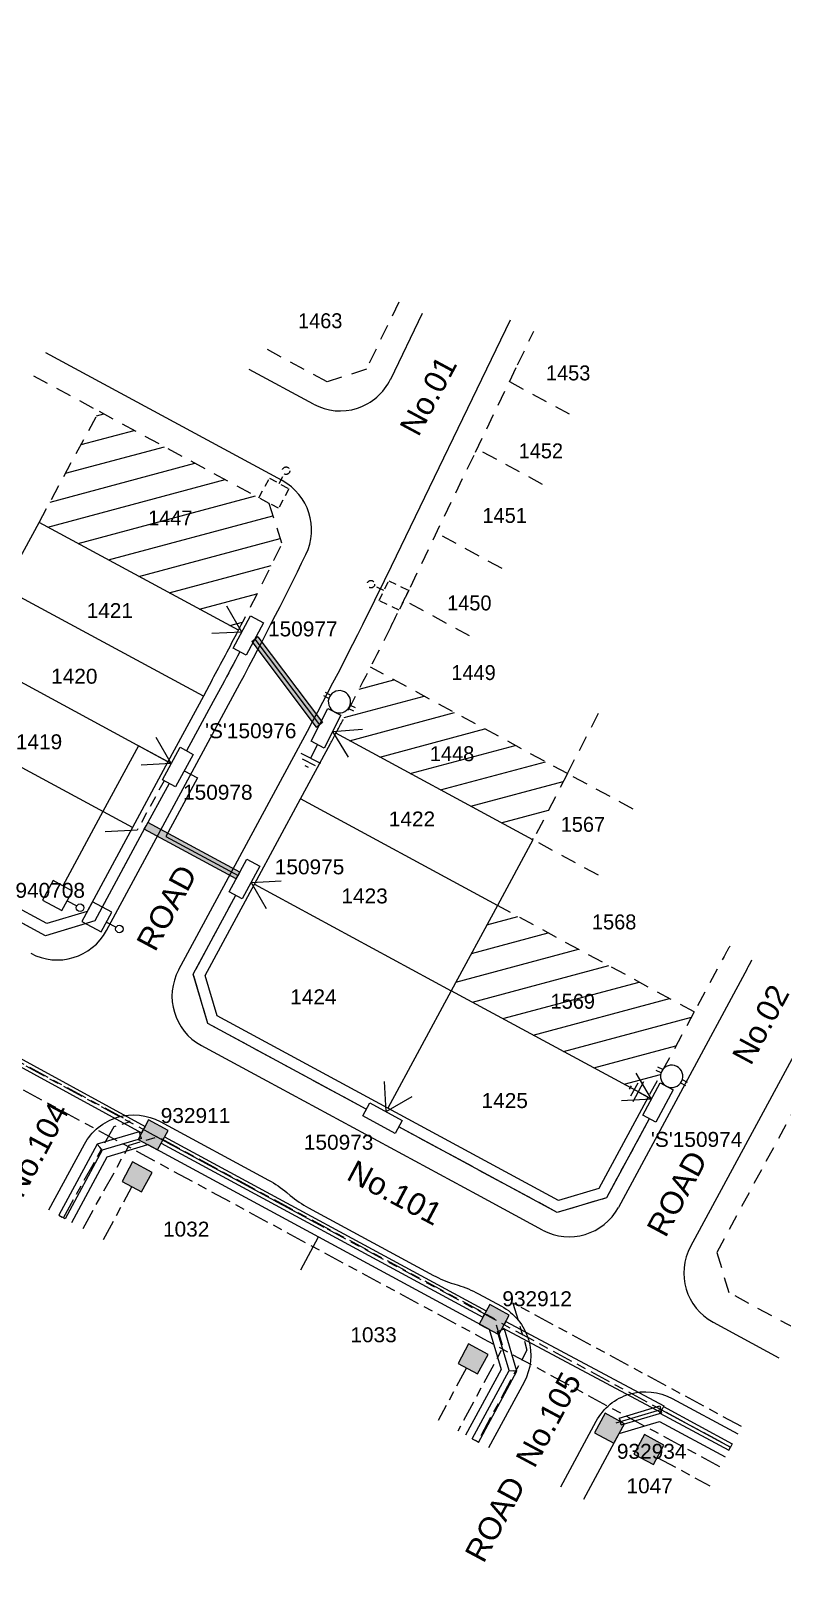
# Model space of a CAD drawing. Header units: metres. Extents: x 309176 to 309764, y 6267215 to 6267539.
# Drawn here: x 309467.1 to 309567.9, y 6267215.5 to 6267421.3 of the extents above; entities that cross this region are included whole.
import ezdxf
from ezdxf.enums import TextEntityAlignment as Align

# ---------------------------------------------------------------- set-up
doc = ezdxf.new("R2010")
doc.units = ezdxf.units.M
doc.header["$LTSCALE"] = 0.7
for name, pattern in [('Cable Exist OH', [1, 1, 0]), ('Cable Exist UG', [8.2, 4, -1.2, 1.8, -1.2]), ('Dash', [5, 3, -2]), ('IE Trench LV', [6.5, 5, -1.5])]:
    doc.linetypes.add(name, pattern=pattern)
doc.layers.get('0').update_dxf_attribs({"color": 6})
for name, color, linetype in [('_User Miscellaneous1', 3, 'Continuous'), ('_User Miscellaneous11', 7, 'Continuous'), ('_User Miscellaneous4', 7, 'Continuous'), ('_User Miscellaneous6', 7, 'Continuous'), ('_User Miscellaneous7', 150, 'Continuous'), ('_User Miscellaneous8', 7, 'Continuous'), ('_User Miscellaneous9', 8, 'Continuous'), ('_User_HV_Exist', 7, 'Continuous'), ('_User_LV_Exist', 7, 'Continuous'), ('_User_SL_Exist', 7, 'Continuous'), ('Cadastre Developer_SP_NEW', 4, 'Continuous'), ('Cadastre Roads_SP_NEW', 8, 'Continuous'), ('Duct_SP_NEW', 2, 'Continuous'), ('Equip_LV_NEW', 5, 'Continuous'), ('Mains_LV_NEW_R6', 2, 'Continuous'), ('Mains_LV_NEW_T84', 2, 'Continuous'), ('Services_SP_NEW_UG', 2, 'Continuous'), ('SupportsUG_SP_LV_NEW', 2, 'Continuous'), ('SupportsUG_SP_LV_SL_EXT', 7, 'Continuous'), ('SupportsUG_SP_LV_SL_NEW', 2, 'Continuous'), ('Trench_SP_NEW', 2, 'Continuous'), ('UG_Details_SP_MISC', 7, 'Continuous')]:
    doc.layers.add(name, color=color, linetype=linetype)
for name, color, linetype, lineweight in [('_User Miscellaneous5', 7, 'Continuous', 35), ('Cadastre Developer_SP_EXT', 9, 'Continuous', 5), ('Cadastre Roads_SP_EXT', 9, 'Continuous', 5)]:
    doc.layers.add(name, color=color, linetype=linetype, lineweight=lineweight)
doc.layers.add('_User Notes', color=7, linetype='Continuous', plot=False)
doc.styles.add('ARIAL', font='arial.ttf', dxfattribs={"height": 2})
doc.styles.add('ARIAL 3.0', font='arial.ttf', dxfattribs={"height": 3})
doc.styles.add('COLUMN_LABEL', font='arial.ttf')
doc.styles.add('Dot', font='dotfont.shx', dxfattribs={"height": 2})
doc.styles.add('POLE_LABEL', font='arial.ttf')
doc.styles.add('SL_LABEL', font='arial.ttf')
doc.styles.get("Standard").update_dxf_attribs({"font": 'arial.ttf'})
doc.styles.add('style1', font='iso3098b.shx')
doc.linetypes.add('Cable New UG', pattern='A,8,-1,["x",style1,S=3.5,R=0,X=0.35,Y=-1],-3.5', length=12.5)
doc.linetypes.add('Cable Z', pattern='A,8,-1,["Z",Standard,S=2.5,R=0,X=0.35,Y=-1.25],-3.5', length=12.5)
doc.linetypes.add('IE Trench HV', pattern='A,8,-2,["/",style1,S=2.5,R=0,X=0.1,Y=-1],-4.5', length=14.5)
pattern_1 = [(15, (5645.2707, -7811.4213), (-0.8217504682, 3.0668144985), [])]

# ---------------------------------------------------------------- blocks, each defined once
blk = doc.blocks.new('A$C1B2C29DD')
at = {"layer": 'Services_SP_NEW_UG', "color": 2, "flags": 128}
for points in [[(0, 0), (-2.1, 3.44)], [(0, 0), (2.1, 3.44)]]:
    blk.add_lwpolyline(points, dxfattribs=at)
blk = doc.blocks.new('*U37')
at = {"layer": 'Services_SP_NEW_UG', "color": 2, "flags": 128}
blk.add_lwpolyline([(-10, -0.74), (-12.24, 2.95)], dxfattribs=at)
at = {"layer": 'Services_SP_NEW_UG', "color": 2, "linetype": 'Dash', "ltscale": 0.7, "flags": 128}
blk.add_lwpolyline([(-2.47, -0.75), (-10, -0.74)], dxfattribs=at)
blk = doc.blocks.new('*U38')
at = {"layer": 'Services_SP_NEW_UG', "color": 2, "flags": 128}
for points in [[(0, 0), (-2.18, 3.39)], [(0, 0), (2.02, 3.49)]]:
    blk.add_lwpolyline(points, dxfattribs=at)
blk = doc.blocks.new('*U43')
at = {"layer": '_User Miscellaneous8', "color": 2}
blk.add_line((0, 0), (0, 1.45), dxfattribs=at)
blk.add_circle((0, 1.95), 0.5, dxfattribs=at)
for tag, p, flags in [('Z', (0, 0), 1), ('OPERATED_BY', (0, -9.61), 9)]:
    blk.add_attdef(tag, p, '', height=0.2, dxfattribs=dict(flags=flags))
at = {"style": 'SL_LABEL', "flags": 9}
blk.add_attdef('STREET_CODE', text='', height=0.2, dxfattribs=at).set_placement((0, -0.2), align=Align.MIDDLE_LEFT)
at = {"flags": 9}
for tag, p in [('CONSTRUCTED_VOLTAGE', (0, -0.4)), ('CONTROL_TYPE', (0, -0.6)), ('OPERATING_VOLTAGE', (0, -1.4)), ('ORIENTATION', (0, -1.6)), ('OWNED_BY', (0, -1.8)), ('STATE', (0, -2)), ('LANTERN_PURPOSE', (0, -0.8)), ('LANTERN_TYPE', (0, -1)), ('NO_PHASES', (0, -1.2)), ('CEXIST', (0, -2.4)), ('CNEW', (0, -2.6)), ('CNUMBER', (0, -2.8)), ('CREMOVE', (0, -3)), ('CREPLACE', (0, -3.2)), ('USAGE', (0, -2.2)), ('LKINGHEIGHT', (0, -3.4)), ('LBRACKET', (0, -3.6)), ('LBRACKETVOCAB', (0, -3.8)), ('LCATEGORY', (0, -4)), ('LCHARGE1', (0, -4.2)), ('LCHARGE1PERCENT', (0, -4.4)), ('LCHARGE2', (0, -4.6)), ('LCHARGE2PERCENT', (0, -4.8)), ('LCHARGE3', (0, -5)), ('LCHARGE3PERCENT', (0, -5.2)), ('LEXIST', (0, -5.4)), ('LLAMP', (0, -5.6)), ('LLAMPVOCAB', (0, -5.8)), ('LMAST', (0, -6)), ('LMASTVOCAB', (0, -6.2)), ('LNEW', (0, -6.4)), ('LANTNUMBER', (0, -6.6)), ('LOUTREACH', (0, -7)), ('LOUTREACHVOCAB', (0, -7.2)), ('LRATECODE', (0, -7.4)), ('LREMOVE', (0, -7.6)), ('LREPLACE', (0, -7.8)), ('LTYPE', (0, -8)), ('LTYPEVOCAB', (0, -8.2)), ('SUBURB', (0, -8.6)), ('STREETNAME', (0, -8.8)), ('LEGEND', (0, -8.4)), ('LOCATION', (0, -9)), ('NOTES', (0, -9.2)), ('MAINTAINED_BY', (0, -9.86))]:
    blk.add_attdef(tag, text='', height=0.2, dxfattribs=at).set_placement(p, align=Align.MIDDLE_LEFT)
at = {"layer": '_User Notes', "style": 'SL_LABEL', "flags": 8}
blk.add_attdef('ASSET_NUM', text='', height=2.5, dxfattribs=at).set_placement((2, 2), align=Align.MIDDLE_LEFT)
at = {"layer": '_User Notes', "flags": 8}
blk.add_attdef('LNUMBER', text='', height=2.5, dxfattribs=at).set_placement((1.2, -2.8), align=Align.MIDDLE_LEFT)
blk = doc.blocks.new('*U50')
at = {"layer": '_User Miscellaneous7'}
blk.add_hatch(color=256, dxfattribs=at).paths.add_polyline_path([(-7.45, 0.71), (-7.45, -2.26), (-4.48, -2.26), (-4.48, 0.71)])
at = {"layer": '_User Miscellaneous8'}
blk.add_hatch(color=256, dxfattribs=at).paths.add_polyline_path([(-1.49, 1.48), (-1.49, -1.49), (1.48, -1.49), (1.48, 1.48)])
at = {"layer": '_User Miscellaneous7'}
blk.add_lwpolyline([(-7.45, -2.26), (-4.48, -2.26), (-4.48, 0.71), (-7.45, 0.71)], close=True, dxfattribs=at)
at = {"layer": '_User Miscellaneous8'}
blk.add_lwpolyline([(-1.49, -1.49), (1.48, -1.49), (1.48, 1.48), (-1.49, 1.48)], close=True, dxfattribs=at)
at = {"flags": 9}
for tag, style, p in [('STRUCTURE_PLANT_NUMBER', 'POLE_LABEL', (1.81, 0.03)), ('STREET_CODE', 'COLUMN_LABEL', (1.81, -0.2))]:
    blk.add_attdef(tag, text='', height=0.2, dxfattribs=dict(at, style=style)).set_placement(p, align=Align.MIDDLE_LEFT)
for tag, p in [('COLUMN_TYPE', (1.81, -0.4)), ('OWNED_BY', (1.81, -0.6)), ('STATE', (1.81, -0.8)), ('USAGE', (1.81, -1)), ('STREETNAME', (1.81, -1.6)), ('SUBURB', (1.81, -1.8)), ('LEGEND', (1.81, -1.2)), ('LOCATION', (1.81, -1.4)), ('NOTES', (1.81, -2))]:
    blk.add_attdef(tag, text='', height=0.2, dxfattribs=at).set_placement(p, align=Align.MIDDLE_LEFT)
at = {"flags": 1}
blk.add_attdef('Z', (1.81, -2.35), '', height=0.2, dxfattribs=at)
at = {"layer": '_User Miscellaneous6', "style": 'ARIAL', "flags": 8}
blk.add_attdef('ASSET_NUM', text='', height=2, dxfattribs=at).set_placement((2, 2), align=Align.MIDDLE_LEFT)
blk = doc.blocks.new('COLUMN_EXT')
at = {"layer": '_User Miscellaneous7'}
blk.add_hatch(color=256, dxfattribs=at).paths.add_polyline_path([(-4.52, 1.48), (-7.49, 1.48), (-7.49, -1.49), (-4.52, -1.49)])
at = {"layer": '_User Miscellaneous8'}
blk.add_hatch(color=256, dxfattribs=at).paths.add_polyline_path([(1.48, 1.48), (-1.49, 1.48), (-1.49, -1.49), (1.48, -1.49)])
at = {"layer": '_User Miscellaneous7'}
blk.add_lwpolyline([(-7.49, -1.49), (-4.52, -1.49), (-4.52, 1.48), (-7.49, 1.48)], close=True, dxfattribs=at)
at = {"layer": '_User Miscellaneous8'}
blk.add_lwpolyline([(-1.49, -1.49), (1.48, -1.49), (1.48, 1.48), (-1.49, 1.48)], close=True, dxfattribs=at)
at = {"flags": 9}
for tag, style, p in [('STRUCTURE_PLANT_NUMBER', 'POLE_LABEL', (1.81, 0.03)), ('STREET_CODE', 'COLUMN_LABEL', (1.81, -0.2))]:
    blk.add_attdef(tag, text='', height=0.2, dxfattribs=dict(at, style=style)).set_placement(p, align=Align.MIDDLE_LEFT)
for tag, p in [('COLUMN_TYPE', (1.81, -0.4)), ('OWNED_BY', (1.81, -0.6)), ('STATE', (1.81, -0.8)), ('USAGE', (1.81, -1)), ('STREETNAME', (1.81, -1.6)), ('SUBURB', (1.81, -1.8)), ('LEGEND', (1.81, -1.2)), ('LOCATION', (1.81, -1.4)), ('NOTES', (1.81, -2))]:
    blk.add_attdef(tag, text='', height=0.2, dxfattribs=at).set_placement(p, align=Align.MIDDLE_LEFT)
at = {"flags": 1}
blk.add_attdef('Z', (1.81, -2.35), '', height=0.2, dxfattribs=at)
at = {"layer": '_User Miscellaneous6', "style": 'ARIAL', "flags": 8}
blk.add_attdef('ASSET_NUM', text='', height=2, dxfattribs=at).set_placement((2, 2), align=Align.MIDDLE_LEFT)
blk = doc.blocks.new('*U31')
at = {"layer": 'Services_SP_NEW_UG', "color": 2, "flags": 128}
for points in [[(0, 0), (-2.21, 3.37)], [(0, 0), (1.98, 3.51)]]:
    blk.add_lwpolyline(points, dxfattribs=at)
blk = doc.blocks.new('A$C4FBE3B10')
at = {"layer": '_User Miscellaneous1', "color": 6, "linetype": 'Dash', "ltscale": 0.5, "flags": 128}
blk.add_lwpolyline([(0, 2.97), (0, 4.42)], dxfattribs=at)
at = {"layer": '_User Miscellaneous1', "color": 6, "linetype": 'Dash', "ltscale": 0.5}
blk.add_lwpolyline([(-1.48, 2.97), (1.48, 2.97), (1.48, 0), (-1.48, 0)], close=True, dxfattribs=at)
blk.add_circle((0, 4.92), 0.5, dxfattribs=at)
blk = doc.blocks.new('*U42')
at = {"layer": '_User Miscellaneous1', "color": 6, "linetype": 'Dash', "ltscale": 0.5}
blk.add_lwpolyline([(3.03, 1.36), (2.91, -1.61), (-0.06, -1.48), (0.06, 1.48)], close=True, dxfattribs=at)
at = {"layer": '_User Miscellaneous1', "color": 6, "linetype": 'Dash', "ltscale": 0.5, "flags": 128}
blk.add_lwpolyline([(2.97, -0.12), (4.42, -0.18)], dxfattribs=at)
at = {"layer": '_User Miscellaneous1', "color": 6, "linetype": 'Dash', "ltscale": 0.5}
blk.add_circle((4.92, -0.2), 0.5, dxfattribs=at)
blk = doc.blocks.new('Earth')
for p, q in [((0, -2.04), (0, 0)), ((-1.5, -2.04), (1.5, -2.04)), ((-1, -2.64), (1, -2.64)), ((-0.25, -3.24), (0.25, -3.24))]:
    blk.add_line(p, q)
blk = doc.blocks.new('*U46')
for tag, p, flags in [('OPERATING_VOLTAGE', (1.08, -1.64), 9), ('NO_PHASES', (1.07, -1.92), 9), ('CONSTRUCTED_VOLTAGE', (1.07, -2.19), 9), ('OPERATED_BY', (1.05, -2.9), 9), ('STATE', (1.05, -4.13), 9), ('ORIENTATION', (1.06, -3.43), 9), ('OWNED_BY', (1.06, -3.19), 9), ('ACTUAL_STATUS', (1.09, -2.43), 9), ('USAGE', (1.07, -3.68), 9), ('NOTES', (1.07, -3.88), 1), ('MAINTAINED_BY', (1.07, -2.66), 9), ('SWITCH_TYPE', (1.05, -4.38), 9), ('Z', (1.06, -4.88), 9), ('LEGEND', (1.06, -4.64), 9)]:
    blk.add_attdef(tag, p, '', height=0.2, dxfattribs=dict(flags=flags))
blk.add_wipeout([(-29.36, -75.59), (-29.45, -75.43), (-29.57, -75.28), (-29.7, -75.14), (-29.84, -75.03), (-30.01, -74.93), (-30.18, -74.85), (-30.36, -74.8), (-30.54, -74.77), (-30.73, -74.76), (-30.92, -74.77), (-31.1, -74.81), (-31.28, -74.87), (-31.44, -74.96), (-31.6, -75.06), (-31.74, -75.18), (-31.87, -75.32), (-31.98, -75.48), (-32.06, -75.64), (-32.13, -75.82), (-32.17, -76), (-32.19, -76.19), (-32.19, -76.38), (-32.16, -76.56), (-32.11, -76.74), (-32.04, -76.92), (-31.94, -77.08), (-31.83, -77.23), (-31.7, -77.36), (-31.55, -77.48), (-31.39, -77.58), (-31.22, -77.65), (-31.04, -77.71), (-30.85, -77.74), (-30.67, -77.75), (-30.48, -77.73), (-30.3, -77.69), (-30.12, -77.63), (-29.95, -77.55), (-29.79, -77.44), (-29.65, -77.32), (-29.53, -77.18), (-29.42, -77.03), (-29.33, -76.86), (-29.27, -76.68), (-29.22, -76.5), (-29.2, -76.31), (-29.21, -76.13), (-29.24, -75.94), (-29.29, -75.76)])
for p, q in [((-32.14, -75.85), (-32.81, -75.54)), ((-31.93, -75.4), (-32.6, -75.09)), ((-29.47, -77.1), (-28.79, -77.42)), ((-29.26, -76.65), (-28.58, -76.96))]:
    blk.add_line(p, q)
blk.add_lwpolyline([(-31.33, -77.61, 1), (-30.07, -74.9, 1)], format="xyb", close=True)
blk = doc.blocks.new('*U26')
at = {"lineweight": -3}
blk.add_lwpolyline([(-2.48, 2.49), (2.47, 2.49), (2.47, 0.51), (-2.48, 0.51)], close=True, dxfattribs=at)
for tag, flags, p in [('STREET_CODE', 9, (1.5, 3.5)), ('OWNED_BY', 9, (1.5, 3.3)), ('OPERATED_BY', 9, (1.5, 3.1)), ('STATE', 9, (1.5, 2.7)), ('SUPPORT_TYPE', 9, (1.5, 2.5)), ('MAINTAINED_BY', 9, (1.5, 2.9)), ('USAGE', 9, (1.5, 2.3)), ('LEGEND', 9, (1.5, 2.1)), ('SUBURB', 9, (1.5, 1.7)), ('STREETNAME', 9, (1.5, 1.5)), ('Z', 1, (1.5, 0.9)), ('PARENT', 9, (1.5, 1.9)), ('LOCATION', 9, (1.5, 1.3)), ('NOTES', 9, (1.5, 1.1))]:
    blk.add_attdef(tag, text='', height=0.2, dxfattribs=dict(flags=flags)).set_placement(p, align=Align.MIDDLE_LEFT)
at = {"layer": '_User Miscellaneous4', "style": 'ARIAL', "flags": 8}
blk.add_attdef('ASSET_NUM', text='', height=2, dxfattribs=at).set_placement((2, 5.5), align=Align.MIDDLE_LEFT)
blk = doc.blocks.new('*U49')
at = {"lineweight": -3}
blk.add_lwpolyline([(-2.53, 2.43), (2.41, 2.55), (2.46, 0.57), (-2.49, 0.45)], close=True, dxfattribs=at)
for tag, flags, p in [('STREET_CODE', 9, (1.5, 3.5)), ('OWNED_BY', 9, (1.5, 3.3)), ('OPERATED_BY', 9, (1.5, 3.1)), ('STATE', 9, (1.5, 2.7)), ('SUPPORT_TYPE', 9, (1.5, 2.5)), ('MAINTAINED_BY', 9, (1.5, 2.9)), ('USAGE', 9, (1.5, 2.3)), ('LEGEND', 9, (1.5, 2.1)), ('SUBURB', 9, (1.5, 1.7)), ('STREETNAME', 9, (1.5, 1.5)), ('Z', 1, (1.5, 0.9)), ('PARENT', 9, (1.5, 1.9)), ('LOCATION', 9, (1.5, 1.3)), ('NOTES', 9, (1.5, 1.1))]:
    blk.add_attdef(tag, text='', height=0.2, dxfattribs=dict(flags=flags)).set_placement(p, align=Align.MIDDLE_LEFT)
at = {"layer": '_User Miscellaneous4', "style": 'ARIAL', "flags": 8}
blk.add_attdef('ASSET_NUM', text='', height=2, dxfattribs=at).set_placement((2, 5.5), align=Align.MIDDLE_LEFT)
blk = doc.blocks.new('*U27')
at = {"layer": '_User Miscellaneous7', "lineweight": -3}
blk.add_lwpolyline([(0, -3.03), (0, -1.58)], dxfattribs=at)
blk.add_lwpolyline([(-1.49, -6), (1.49, -6), (1.49, -3.03), (-1.49, -3.03)], close=True, dxfattribs=at)
blk.add_circle((0, -1.08), 0.5, dxfattribs=at)
at = {"layer": '_User Miscellaneous8', "color": 2, "lineweight": -3}
blk.add_lwpolyline([(-1.49, 0), (1.49, 0), (1.49, 2.97), (-1.49, 2.97)], close=True, dxfattribs=at)
at = {"style": 'POLE_LABEL', "flags": 9}
blk.add_attdef('STRUCTURE_PLANT_NUMBER', text='', height=0.2, dxfattribs=at).set_placement((1.64, 1.73), align=Align.MIDDLE_LEFT)
for tag, flags, p in [('STREET_CODE', 9, (1.64, 1.49)), ('OWNED_BY', 9, (1.64, 1.09)), ('OPERATED_BY', 9, (1.64, 0.89)), ('STATE', 9, (1.64, 0.49)), ('COLUMN_TYPE', 9, (1.64, 1.29)), ('MAINTAINED_BY', 9, (1.64, 0.69)), ('USAGE', 9, (1.64, 0.29)), ('LEGEND', 9, (1.64, 0.09)), ('SUBURB', 9, (1.64, -0.31)), ('STREETNAME', 9, (1.64, -0.51)), ('Z', 1, (1.64, -1.31)), ('PARENT', 9, (1.64, -0.11)), ('LOCATION', 9, (1.64, -0.71)), ('NOTES', 9, (1.64, -0.91)), ('LABEL_ALIGNMENT', 9, (1.64, -1.11))]:
    blk.add_attdef(tag, text='', height=0.2, dxfattribs=dict(flags=flags)).set_placement(p, align=Align.MIDDLE_LEFT)
at = {"layer": '_User Miscellaneous5', "style": 'ARIAL', "flags": 8}
blk.add_attdef('ASSET_NUM', text='', height=2, dxfattribs=at).set_placement((2, 3.49), align=Align.MIDDLE_LEFT)
blk = doc.blocks.new('*U48')
at = {"lineweight": -3}
blk.add_lwpolyline([(-2.48, 2.49), (2.47, 2.49), (2.47, 0.51), (-2.48, 0.51)], close=True, dxfattribs=at)
for tag, flags, p in [('STREET_CODE', 9, (1.5, 3.5)), ('OWNED_BY', 9, (1.5, 3.3)), ('OPERATED_BY', 9, (1.5, 3.1)), ('STATE', 9, (1.5, 2.7)), ('SUPPORT_TYPE', 9, (1.5, 2.5)), ('MAINTAINED_BY', 9, (1.5, 2.9)), ('USAGE', 9, (1.5, 2.3)), ('LEGEND', 9, (1.5, 2.1)), ('SUBURB', 9, (1.5, 1.7)), ('STREETNAME', 9, (1.5, 1.5)), ('Z', 1, (1.5, 0.9)), ('PARENT', 9, (1.5, 1.9)), ('LOCATION', 9, (1.5, 1.3)), ('NOTES', 9, (1.5, 1.1))]:
    blk.add_attdef(tag, text='', height=0.2, dxfattribs=dict(flags=flags)).set_placement(p, align=Align.MIDDLE_LEFT)
at = {"layer": '_User Miscellaneous4', "style": 'ARIAL', "flags": 8}
blk.add_attdef('ASSET_NUM', text='', height=2, dxfattribs=at).set_placement((2, 5.5), align=Align.MIDDLE_LEFT)

msp = doc.modelspace()

# ---------------------------------------------------------------- hatches: boundary and pattern name
at = {"layer": '_User Miscellaneous11'}
h = msp.add_hatch(dxfattribs=at)
h.set_pattern_fill('ANSI31', color=3, angle=330)
h.set_pattern_definition(pattern_1)
h.paths.add_polyline_path([(309468.21, 6267355.44), (309494.95, 6267340.99), (309500.78, 6267352.53), (309499, 6267358.03), (309476.26, 6267370.32)])
h.paths.add_polyline_path([(309482.76, 6267354.68), (309488.86, 6267354.68), (309488.86, 6267357.38), (309482.76, 6267357.38)], flags=24)
h = msp.add_hatch(color=256, dxfattribs=at)
h.dxf.hatch_style = 1
h.paths.add_polyline_path([(309497.56, 6267340.12), (309496.73, 6267339.49), (309505.39, 6267328.01), (309506.22, 6267328.64)])
h = msp.add_hatch(dxfattribs=at)
h.set_pattern_fill('ANSI31', color=3, angle=330)
h.set_pattern_definition(pattern_1)
h.paths.add_polyline_path([(309508.02, 6267327.19), (309512.66, 6267336.05), (309521.46, 6267331.3), (309539.05, 6267321.79), (309534.42, 6267312.93)])
h.paths.add_polyline_path([(309520.56, 6267323.11), (309526.62, 6267323.11), (309526.62, 6267325.81), (309520.56, 6267325.81)], flags=24)
h = msp.add_hatch(color=256, dxfattribs=at)
h.dxf.hatch_style = 1
h.paths.add_polyline_path([(309494.65, 6267307.68), (309495.14, 6267308.6), (309482.82, 6267315.26), (309482.32, 6267314.34)])
h = msp.add_hatch(dxfattribs=at)
h.set_pattern_fill('ANSI31', color=3, angle=330)
h.set_pattern_definition(pattern_1)
h.paths.add_polyline_path([(309549.88, 6267278.44), (309556.06, 6267289.87), (309529.66, 6267304.13), (309523.48, 6267292.7)])
h.paths.add_polyline_path([(309536.72, 6267289.94), (309542.82, 6267289.94), (309542.82, 6267292.64), (309536.72, 6267292.64)], flags=24)

# ---------------------------------------------------------------- linework, layer by layer
at = {"layer": '_User Miscellaneous9', "linetype": 'Dash'}
for p, q in [((309516.45, 6267384.96), (309512.1, 6267375.96)), ((309532.37, 6267376.55), (309534.55, 6267381.05)), ((309506.84, 6267374.26), (309498.04, 6267379.01)), ((309512.1, 6267375.96), (309506.84, 6267374.26)), ((309526.71, 6267364.83), (309532.37, 6267376.55)), ((309467.46, 6267375.08), (309476.26, 6267370.32)), ((309531.28, 6267374.3), (309540.08, 6267369.54)), ((309468.21, 6267355.44), (309476.26, 6267370.32)), ((309476.26, 6267370.32), (309499, 6267358.03)), ((309535.73, 6267360.53), (309526.93, 6267365.28)), ((309521.05, 6267353.11), (309526.71, 6267364.83)), ((309499, 6267358.03), (309500.78, 6267352.53)), ((309518, 6267346.78), (309521.05, 6267353.11)), ((309530.29, 6267349.26), (309521.49, 6267354.02)), ((309525.93, 6267340.25), (309517.13, 6267345)), ((309539.05, 6267321.79), (309512.66, 6267336.05)), ((309539.05, 6267321.79), (309543.64, 6267330.68)), ((309547.85, 6267317.04), (309539.05, 6267321.79)), ((309543.21, 6267308.18), (309534.41, 6267312.93)), ((309556.06, 6267289.87), (309529.66, 6267304.13)), ((309556.06, 6267289.87), (309549.88, 6267278.44)), ((309565.71, 6267269.88), (309571.38, 6267280.36)), ((309559.12, 6267257.67), (309565.71, 6267269.88)), ((309560.73, 6267252.25), (309559.12, 6267257.67)), ((309569.53, 6267247.5), (309560.73, 6267252.25))]:
    msp.add_line(p, q, dxfattribs=at)
at = {"layer": '_User Miscellaneous9', "linetype": 'Dash', "flags": 128}
for points in [[(309508.02, 6267327.19, 0.001448), (309509.43, 6267329.84, 0.006276), (309515.37, 6267341.41)], [(309560.81, 6267298.67, -0.000681), (309560.06, 6267297.29), (309556.06, 6267289.87)]]:
    msp.add_lwpolyline(points, format="xyb", dxfattribs=at)
msp.add_lwpolyline([(309539.05, 6267321.79), (309535.84, 6267315.57), (309534.42, 6267312.93)], dxfattribs=at)
at = {"layer": '_User Miscellaneous9', "flags": 128}
for points in [[(309469.54, 6267263.34), (309474.29, 6267272.13, -0.414215), (309484.46, 6267275.17), (309498.99, 6267267.32)], [(309498.99, 6267267.32, -0.049389), (309501.44, 6267265.66), (309501.9, 6267265.28, 0.049389), (309504.35, 6267263.62), (309521.09, 6267254.58, 0.049389), (309523.81, 6267253.44), (309524.39, 6267253.26, -0.049389), (309527.11, 6267252.12)], [(309527.11, 6267252.12), (309530.21, 6267250.45, -0.414214), (309533.24, 6267240.28), (309528.49, 6267231.49)], [(309538.17, 6267226.26), (309542.92, 6267235.05, -0.414214), (309553.08, 6267238.09), (309561.88, 6267233.33)]]:
    msp.add_lwpolyline(points, format="xyb", dxfattribs=at)
msp.add_lwpolyline([(309558.59, 6267248.3), (309567.39, 6267243.54)], dxfattribs=at)
at = {"layer": '_User Miscellaneous9', "linetype": 'Dash'}
for radius, start, end in [(500, 332.4761, 333.9577), (518, 333.561, 334.2226)]:
    msp.add_arc((309051.54, 6267572.05), radius, start, end, dxfattribs=at)
at = {"layer": '_User_LV_Exist', "linetype": 'Cable Exist UG', "flags": 128}
for points in [[(309471.48, 6267262.29), (309478.28, 6267274.53), (309480.41, 6267275.17), (309450.96, 6267291.06)], [(309474.12, 6267260.87), (309480.31, 6267272), (309484.14, 6267273.15), (309504.51, 6267262.16), (309529.24, 6267248.81), (309530.4, 6267244.91), (309524.36, 6267233.71)], [(309562.41, 6267234.32), (309531.75, 6267250.86), (309533.63, 6267244.58), (309527, 6267232.29)]]:
    msp.add_lwpolyline(points, dxfattribs=at)
at = {"layer": '_User_SL_Exist', "linetype": 'Cable Exist UG', "flags": 128}
for points in [[(309476.86, 6267259.39), (309480.66, 6267266.42)], [(309525.52, 6267242.18), (309521.72, 6267235.14)], [(309551.09, 6267230.2), (309558.13, 6267226.4)]]:
    msp.add_lwpolyline(points, dxfattribs=at)
at = {"layer": 'Cadastre Developer_SP_EXT'}
for p, q in [((309477.37, 6267270.47), (309482.79, 6267272.09)), ((309482.79, 6267272.09), (309505.68, 6267259.72)), ((309503.3, 6267255.32), (309505.68, 6267259.72)), ((309505.68, 6267259.72), (309528.54, 6267247.37)), ((309546, 6267233.39), (309551.42, 6267235.01)), ((309551.42, 6267235.01), (309560.21, 6267230.25))]:
    msp.add_line(p, q, dxfattribs=at)
at = {"layer": 'Cadastre Developer_SP_NEW'}
for p, q in [((309463.46, 6267346.64), (309468.21, 6267355.44)), ((309494.95, 6267340.99), (309468.21, 6267355.44)), ((309490.25, 6267332.16), (309463.46, 6267346.64)), ((309485.49, 6267323.37), (309458.71, 6267337.84)), ((309491.44, 6267334.36), (309490.25, 6267332.16)), ((309490.25, 6267332.16), (309485.49, 6267323.37)), ((309480.74, 6267314.57), (309453.95, 6267329.04)), ((309534.41, 6267312.93), (309508.02, 6267327.19)), ((309485.49, 6267323.37), (309480.74, 6267314.57)), ((309497.09, 6267306.96), (309503.27, 6267318.4)), ((309529.66, 6267304.13), (309503.27, 6267318.4)), ((309469.24, 6267301.69), (309445.97, 6267314.26)), ((309480.74, 6267314.57), (309474.66, 6267303.31)), ((309534.42, 6267312.93), (309529.66, 6267304.13)), ((309490.49, 6267294.75), (309497.09, 6267306.96)), ((309497.09, 6267306.96), (309523.48, 6267292.7)), ((309474.66, 6267303.31), (309469.24, 6267301.69)), ((309529.66, 6267304.13), (309523.48, 6267292.7)), ((309492.11, 6267289.33), (309490.49, 6267294.75)), ((309523.48, 6267292.7), (309514.98, 6267276.97)), ((309549.88, 6267278.44), (309523.48, 6267292.7)), ((309514.98, 6267276.97), (309492.11, 6267289.33)), ((309549.88, 6267278.44), (309543.28, 6267266.23)), ((309537.86, 6267264.61), (309514.98, 6267276.97)), ((309543.28, 6267266.23), (309537.86, 6267264.61))]:
    msp.add_line(p, q, dxfattribs=at)
at = {"layer": 'Cadastre Developer_SP_NEW', "flags": 128}
msp.add_lwpolyline([(309503.27, 6267318.4), (309507.27, 6267325.81, 0.00076), (309508.02, 6267327.19)], format="xyb", dxfattribs=at)
at = {"layer": 'Cadastre Developer_SP_NEW'}
msp.add_arc((309051.54, 6267572.05), 500, 331.6167, 332.4761, dxfattribs=at)
at = {"layer": 'Cadastre Roads_SP_EXT', "color": 8, "linetype": 'Continuous'}
for p, q in [((309519.6, 6267383.44), (309515.33, 6267374.6)), ((309514.85, 6267348.3), (309531.4, 6267382.58)), ((309500.82, 6267361.03), (309469.12, 6267378.16)), ((309505.01, 6267371.27), (309496.38, 6267375.93)), ((309477.26, 6267300.76), (309494.52, 6267332.7)), ((309486.94, 6267295.54), (309504.19, 6267327.47)), ((309563.14, 6267295.62), (309545.88, 6267263.69)), ((309498.78, 6267280.61), (309489.97, 6267285.37)), ((309526.91, 6267265.41), (309498.78, 6267280.61)), ((309535.72, 6267260.65), (309526.91, 6267265.41))]:
    msp.add_line(p, q, dxfattribs=at)
for centre, radius, start, end in [((309508.58, 6267377.87), 7.5, 241.6167, 334.2226), ((309497.25, 6267354.43), 7.5, 333.9761, 61.6167), ((309051.54, 6267572.05), 503.5, 331.6167, 333.9761), ((309051.54, 6267572.05), 514.5, 331.6167, 334.2226), ((309470.66, 6267304.33), 7.5, 241.6167, 331.6167), ((309493.54, 6267291.97), 7.5, 151.6167, 241.6167), ((309051.55, 6267572.05), 581.5, 331.61666, 331.75105), ((309539.29, 6267267.25), 7.5, 241.6167, 331.6167), ((309562.16, 6267254.89), 7.5, 151.6167, 241.6167)]:
    msp.add_arc(centre, radius, start, end, dxfattribs=at)
at = {"layer": 'Cadastre Roads_SP_NEW', "color": 230}
msp.add_line((309483.51, 6267273.41), (309506.39, 6267261.04), dxfattribs=at)
at = {"layer": 'Cadastre Roads_SP_NEW', "color": 230, "flags": 128}
msp.add_lwpolyline([(309545.57, 6267234.83), (309551.58, 6267236.62), (309560.93, 6267231.57)], dxfattribs=at)
at = {"layer": 'Duct_SP_NEW'}
for p, q in [((309496.73, 6267339.49), (309497.14, 6267339.81)), ((309496.73, 6267339.49), (309505.39, 6267328.01)), ((309497.56, 6267340.12), (309497.14, 6267339.81)), ((309497.56, 6267340.12), (309506.22, 6267328.64)), ((309505.39, 6267328.01), (309505.8, 6267328.32)), ((309506.22, 6267328.64), (309505.8, 6267328.32)), ((309482.32, 6267314.34), (309482.57, 6267314.8)), ((309494.65, 6267307.68), (309482.32, 6267314.34)), ((309482.82, 6267315.26), (309482.57, 6267314.8)), ((309495.14, 6267308.6), (309482.82, 6267315.26)), ((309494.65, 6267307.68), (309494.9, 6267308.14)), ((309495.14, 6267308.6), (309494.9, 6267308.14))]:
    msp.add_line(p, q, dxfattribs=at)
at = {"layer": 'Mains_LV_NEW_R6', "color": 2, "linetype": 'Cable Z'}
msp.add_line((309485.94, 6267323.12), (309481.54, 6267325.51), dxfattribs=at)
at = {"layer": 'Mains_LV_NEW_R6', "color": 2, "linetype": 'Cable Z', "flags": 128}
msp.add_lwpolyline([(309481.54, 6267325.51), (309476.78, 6267316.71), (309471.4, 6267306.75)], dxfattribs=at)
at = {"layer": 'Mains_LV_NEW_T84', "color": 2, "linetype": 'Cable New UG'}
for p, q in [((309497.14, 6267339.81), (309505.8, 6267328.32)), ((309487.69, 6267322.18), (309489.45, 6267321.23)), ((309489.45, 6267321.23), (309485.21, 6267313.38)), ((309485.21, 6267313.38), (309494.9, 6267308.14))]:
    msp.add_line(p, q, dxfattribs=at)
at = {"layer": 'Mains_LV_NEW_T84', "color": 2, "linetype": 'Cable New UG', "flags": 128}
msp.add_lwpolyline([(309495.12, 6267338.08, -0.002505), (309492.76, 6267333.65), (309491.57, 6267331.45), (309487.99, 6267324.83)], format="xyb", dxfattribs=at)
for points in [[(309485.64, 6267320.48), (309482.06, 6267313.86), (309475.68, 6267302.05), (309469.07, 6267300.08), (309445.25, 6267312.94), (309435.99, 6267317.95)], [(309512.09, 6267276.83), (309490.85, 6267288.31), (309488.88, 6267294.92), (309494.59, 6267305.49)], [(309550.02, 6267275.55), (309544.3, 6267264.97), (309537.69, 6267263), (309516.45, 6267274.47)]]:
    msp.add_lwpolyline(points, dxfattribs=at)
at = {"layer": 'Trench_SP_NEW', "linetype": 'IE Trench HV', "flags": 128}
msp.add_lwpolyline([(309495.12, 6267338.08, -0.002505), (309492.76, 6267333.65), (309491.57, 6267331.45), (309487.99, 6267324.83)], format="xyb", dxfattribs=at)
for points in [[(309485.64, 6267320.48), (309482.06, 6267313.86), (309476.68, 6267303.9)], [(309474.51, 6267301.7), (309469.07, 6267300.08), (309456.65, 6267306.78)]]:
    msp.add_lwpolyline(points, dxfattribs=at)
at = {"layer": 'Trench_SP_NEW', "linetype": 'IE Trench LV', "flags": 128}
for points in [[(309512.09, 6267276.83), (309490.85, 6267288.31), (309488.88, 6267294.92), (309494.59, 6267305.49)], [(309550.02, 6267275.55), (309544.3, 6267264.97), (309537.69, 6267263), (309516.45, 6267274.47)]]:
    msp.add_lwpolyline(points, dxfattribs=at)
at = {"layer": 'UG_Details_SP_MISC'}
for p, q in [((309482.42, 6267274.52), (309482.19, 6267274.1)), ((309481.65, 6267273.81), (309476.02, 6267272.13)), ((309481.93, 6267272.89), (309476.68, 6267271.33)), ((309481.65, 6267273.81), (309481.79, 6267273.35)), ((309481.93, 6267272.89), (309481.79, 6267273.35)), ((309481.96, 6267273.68), (309482.19, 6267274.1)), ((309484.58, 6267272.28), (309484.81, 6267272.7)), ((309484.58, 6267272.28), (309527.72, 6267248.97)), ((309485.04, 6267273.12), (309484.81, 6267272.7)), ((309485.04, 6267273.12), (309528.18, 6267249.82)), ((309476.02, 6267272.13), (309476.35, 6267271.73)), ((309476.68, 6267271.33), (309476.35, 6267271.73)), ((309470.88, 6267262.62), (309471.3, 6267262.39)), ((309471.72, 6267262.16), (309471.3, 6267262.39)), ((309528.18, 6267249.82), (309527.95, 6267249.39)), ((309527.72, 6267248.97), (309527.95, 6267249.39)), ((309530.33, 6267247.55), (309530.55, 6267247.97)), ((309530.78, 6267248.39), (309530.55, 6267247.97)), ((309529.69, 6267247.08), (309530.15, 6267247.22)), ((309530.61, 6267247.36), (309530.15, 6267247.22)), ((309546.01, 6267235.46), (309551.45, 6267237.08)), ((309546.01, 6267235.46), (309546.15, 6267235)), ((309546.28, 6267234.54), (309551.72, 6267236.16)), ((309551.45, 6267237.08), (309551.58, 6267236.62)), ((309551.46, 6267236.14), (309551.69, 6267236.56)), ((309551.46, 6267236.14), (309560.7, 6267231.15)), ((309551.52, 6267236.24), (309551.75, 6267236.66)), ((309551.72, 6267236.16), (309551.58, 6267236.62)), ((309551.92, 6267236.99), (309551.69, 6267236.56)), ((309551.97, 6267237.09), (309551.75, 6267236.66)), ((309551.92, 6267236.99), (309561.16, 6267232)), ((309546.28, 6267234.54), (309546.15, 6267235)), ((309560.7, 6267231.15), (309560.93, 6267231.57)), ((309561.16, 6267232), (309560.93, 6267231.57))]:
    msp.add_line(p, q, dxfattribs=at)

# ---------------------------------------------------------------- block references
at = {"layer": '_User Miscellaneous1', "color": 7, "rotation": 64.00374655297355}
for name, p in [('*U42', (309499, 6267358.03)), ('A$C4FBE3B10', (309517.13, 6267345))]:
    msp.add_blockref(name, p, dxfattribs=at)
at = {"layer": 'Equip_LV_NEW', "linetype": 'Cable Exist OH', "lineweight": 0}
for p, rotation in [((309505.56, 6267325.67), 333.0100732138903), ((309550.32, 6267278.19), 241.6166665750068)]:
    msp.add_blockref('Earth', p, dxfattribs=dict(at, rotation=rotation))
at = {"layer": 'Services_SP_NEW_UG', "color": 2}
for name, p, rotation in [('A$C1B2C29DD', (309495.4, 6267340.75), 61.61666656893032), ('*U38', (309507.56, 6267327.43), 241.6166695579495), ('A$C1B2C29DD', (309485.94, 6267323.12), 61.61666656893032), ('A$C1B2C29DD', (309496.64, 6267307.2), 241.6166695579495), ('*U31', (309514.74, 6267276.52), 329.690686056449), ('A$C1B2C29DD', (309550.32, 6267278.19), 61.61666656893032)]:
    msp.add_blockref(name, p, dxfattribs=dict(at, rotation=rotation))
at = {"layer": 'Services_SP_NEW_UG', "rotation": 61.6166665680972}
msp.add_blockref('*U37', (309485.49, 6267323.37), dxfattribs=at)
at = {"layer": 'SupportsUG_SP_LV_NEW'}
ref = msp.add_blockref('*U26', (309494.95, 6267340.99), dxfattribs=dict(at, rotation=241.616666572868))
ref.add_attrib('ASSET_NUM_001', '150977', (309498.91, 6267340.17), dxfattribs={"layer": '_User Miscellaneous4', "height": 2, "style": 'ARIAL'})
ref = msp.add_blockref('*U26', (309485.49, 6267323.37), dxfattribs=dict(at, rotation=241.616666572868))
ref.add_attrib('ASSET_NUM_001', '150978', (309487.52, 6267318.29), dxfattribs={"layer": '_User Miscellaneous4', "height": 2, "style": 'ARIAL'})
ref = msp.add_blockref('*U26', (309497.09, 6267306.96), dxfattribs=dict(at, rotation=61.61668024901712))
ref.add_attrib('ASSET_NUM_001', '150975', (309499.82, 6267308.3), dxfattribs={"layer": '_User Miscellaneous4', "height": 2, "style": 'ARIAL'})
ref = msp.add_blockref('*U48', (309514.98, 6267276.97), dxfattribs=dict(at, rotation=151.616665887617))
ref.add_attrib('ASSET_NUM_001', '150973', (309503.72, 6267271.41), dxfattribs={"layer": '_User Miscellaneous4', "height": 2, "style": 'ARIAL'})
at = {"layer": 'SupportsUG_SP_LV_SL_EXT'}
ref = msp.add_blockref('*U50', (309483.5, 6267273.39), dxfattribs=dict(at, rotation=61.64266037409169))
ref.add_attrib('ASSET_NUM_001', '932911', (309484.53, 6267274.99), dxfattribs={"layer": '_User Miscellaneous6', "height": 2, "style": 'ARIAL'})
ref = msp.add_blockref('COLUMN_EXT', (309544.69, 6267234.1), dxfattribs=dict(at, rotation=151.6166865050134))
ref.add_attrib('ASSET_NUM_001', '932934', (309545.69, 6267230.01), dxfattribs={"layer": '_User Miscellaneous6', "height": 2, "style": 'ARIAL'})
at = {"layer": 'SupportsUG_SP_LV_SL_NEW', "ltscale": 0.5}
ref = msp.add_blockref('*U27', (309474.66, 6267303.31), dxfattribs=dict(at, rotation=241.6166837865898))
ref.add_attrib('ASSET_NUM_001', '940708', (309465.05, 6267305.15), dxfattribs={"layer": '_User Miscellaneous5', "height": 2, "style": 'ARIAL'})
at = {"layer": 'SupportsUG_SP_LV_SL_NEW', "ltscale": 0.5, "rotation": 241.6166837865898}
msp.add_blockref('*U43', (309477.27, 6267301.9), dxfattribs=at)

# ---------------------------------------------------------------- texts
at = {"layer": '_User Miscellaneous9', "style": 'Dot'}
msp.add_text('1569', height=2, dxfattribs=at).set_placement((309539.77, 6267291.29), align=Align.MIDDLE_CENTER)
at = {"layer": 'Cadastre Developer_SP_EXT', "style": 'ARIAL'}
for s, p in [('1032', (309487.94, 6267259.77)), ('1033', (309513.06, 6267245.62)), ('1047', (309550.08, 6267225.39))]:
    msp.add_text(s, height=2, dxfattribs=at).set_placement(p, align=Align.CENTER)
at = {"layer": 'Cadastre Developer_SP_NEW', "color": 8, "style": 'Dot'}
for s, p in [('1463', (309505.91, 6267382.45)), ('1453', (309539.15, 6267375.46)), ('1452', (309535.49, 6267365.02)), ('1447', (309485.81, 6267356.03)), ('1451', (309530.64, 6267356.37)), ('1450', (309525.9, 6267344.65)), ('1449', (309526.47, 6267335.32)), ('1448', (309523.59, 6267324.46)), ('1567', (309541.13, 6267314.99)), ('1568', (309545.32, 6267301.92))]:
    msp.add_text(s, height=2, dxfattribs=at).set_placement(p, align=Align.MIDDLE_CENTER)
at = {"layer": 'Cadastre Developer_SP_NEW', "style": 'ARIAL'}
for s, p in [('1421', (309477.7, 6267343.62)), ('1420', (309472.94, 6267334.83)), ('1419', (309468.21, 6267326.05)), ('1422', (309518.21, 6267315.71)), ('1423', (309511.86, 6267305.4)), ('1424', (309505, 6267291.89)), ('1425', (309530.65, 6267277.99))]:
    msp.add_text(s, height=2, dxfattribs=at).set_placement(p, align=Align.MIDDLE_CENTER)
at = {"layer": 'Cadastre Roads_SP_NEW', "color": 3, "style": 'ARIAL 3.0'}
msp.add_text('No.101', height=3, rotation=332, dxfattribs=at).set_placement((309509.26, 6267267.5))

# ---------------------------------------------------------------- next in the draw order: texts
at = {"layer": 'Cadastre Roads_SP_NEW', "color": 3, "char_height": 3, "rotation": 61.809, "style": 'ARIAL', "bg_fill": 3, "box_fill_scale": 1.1, "bg_fill_color": 256, "bg_fill_transparency": 0}
for s, insert, attachment_point in [('No.104', (309465.99, 6267264.75), 7), ('ROAD  No.105', (309533.11, 6267228.9), 5)]:
    msp.add_mtext(s, dxfattribs=dict(at, insert=insert, attachment_point=attachment_point))

# ---------------------------------------------------------------- next in the draw order: linework, layer by layer
at = {"layer": '_User_HV_Exist', "linetype": 'Cable Exist UG', "flags": 128}
for points in [[(309208.61, 6267421.3), (309247.36, 6267401.01), (309323.38, 6267359.92), (309346.27, 6267347.57), (309392, 6267322.89), (309414.88, 6267310.48), (309460.63, 6267285.77), (309483.51, 6267273.41), (309529.25, 6267248.69), (309552.13, 6267236.33), (309560.93, 6267231.57)], [(309559.5, 6267228.93), (309550.7, 6267233.69), (309527.83, 6267246.05), (309482.08, 6267270.77), (309459.21, 6267283.13), (309412.52, 6267308.35), (309406.22, 6267306.47), (309402.11, 6267298.86), (309394.45, 6267284.25), (309397.68, 6267282.45), (309406.89, 6267299.05), (309419.43, 6267292.05)]]:
    msp.add_lwpolyline(points, dxfattribs=at)
at = {"layer": 'Cadastre Developer_SP_EXT'}
for p, q in [((309472.62, 6267261.68), (309477.37, 6267270.47)), ((309528.54, 6267247.37), (309530.16, 6267241.95)), ((309530.16, 6267241.95), (309525.41, 6267233.15)), ((309541.25, 6267224.6), (309546, 6267233.39))]:
    msp.add_line(p, q, dxfattribs=at)
at = {"layer": 'UG_Details_SP_MISC'}
for p, q in [((309460.98, 6267285.11), (309481.96, 6267273.68)), ((309461.44, 6267285.95), (309482.42, 6267274.52)), ((309476.02, 6267272.13), (309470.88, 6267262.62)), ((309476.68, 6267271.33), (309471.72, 6267262.16)), ((309530.33, 6267247.55), (309551.52, 6267236.24)), ((309530.78, 6267248.39), (309551.97, 6267237.09)), ((309531.26, 6267241.83), (309529.69, 6267247.08)), ((309532.29, 6267241.73), (309530.61, 6267247.36)), ((309526.3, 6267232.66), (309531.26, 6267241.83)), ((309527.15, 6267232.21), (309532.29, 6267241.73)), ((309531.26, 6267241.83), (309531.77, 6267241.78)), ((309532.29, 6267241.73), (309531.77, 6267241.78)), ((309526.3, 6267232.66), (309526.73, 6267232.44)), ((309527.15, 6267232.21), (309526.73, 6267232.44))]:
    msp.add_line(p, q, dxfattribs=at)

# ---------------------------------------------------------------- next in the draw order: block references
at = {"layer": 'SupportsUG_SP_LV_SL_EXT'}
ref = msp.add_blockref('COLUMN_EXT', (309529.25, 6267248.67), dxfattribs=dict(at, rotation=61.64266037409169))
ref.add_attrib('ASSET_NUM_001', '932912', (309530.33, 6267250.45), dxfattribs={"layer": '_User Miscellaneous6', "height": 2, "style": 'ARIAL'})

# ---------------------------------------------------------------- next in the draw order: block references
at = {"layer": 'Equip_LV_NEW', "linetype": 'Cable Exist UG', "lineweight": 0, "ltscale": 0.5, "rotation": 358.0217122736994}
for p in [(309541.8, 6267406.56), (309586.34, 6267356.39)]:
    msp.add_blockref('*U46', p, dxfattribs=at)

# ---------------------------------------------------------------- next in the draw order: texts
at = {"layer": 'Cadastre Roads_SP_NEW', "color": 3, "char_height": 3, "attachment_point": 7, "rotation": 61.809, "style": 'ARIAL', "bg_fill": 3, "box_fill_scale": 1.1, "bg_fill_color": 256, "bg_fill_transparency": 0}
for s, insert in [('No.01', (309519.11, 6267366.76)), ('ROAD', (309483.82, 6267297.76))]:
    msp.add_mtext(s, dxfattribs=dict(at, insert=insert))

# ---------------------------------------------------------------- next in the draw order: linework, layer by layer
at = {"layer": 'Cadastre Roads_SP_EXT', "color": 8, "linetype": 'Continuous'}
msp.add_line((309572.82, 6267290.39), (309555.56, 6267258.46), dxfattribs=at)

# ---------------------------------------------------------------- next in the draw order: block references
at = {"layer": 'SupportsUG_SP_LV_NEW'}
ref = msp.add_blockref('*U49', (309508.02, 6267327.19), dxfattribs=dict(at, rotation=61.61668024901712))
ref.add_attrib('ASSET_NUM_001', "'S'150976", (309490.47, 6267326.53), dxfattribs={"layer": '_User Miscellaneous4', "height": 2, "style": 'ARIAL'})

# ---------------------------------------------------------------- next in the draw order: texts
at = {"layer": 'Cadastre Roads_SP_NEW', "color": 3, "char_height": 3, "attachment_point": 7, "rotation": 61.809, "style": 'ARIAL', "bg_fill": 3, "box_fill_scale": 1.1, "bg_fill_color": 256, "bg_fill_transparency": 0}
for s, insert in [('No.02', (309563.68, 6267282.54)), ('ROAD', (309552.24, 6267259.48))]:
    msp.add_mtext(s, dxfattribs=dict(at, insert=insert))

# ---------------------------------------------------------------- next in the draw order: block references
at = {"layer": 'SupportsUG_SP_LV_NEW'}
ref = msp.add_blockref('*U26', (309549.88, 6267278.44), dxfattribs=dict(at, rotation=241.616666572868))
ref.add_attrib('ASSET_NUM_001', "'S'150974", (309550.25, 6267271.79), dxfattribs={"layer": '_User Miscellaneous4', "height": 2, "style": 'ARIAL'})

doc.saveas('drawing.dxf')
